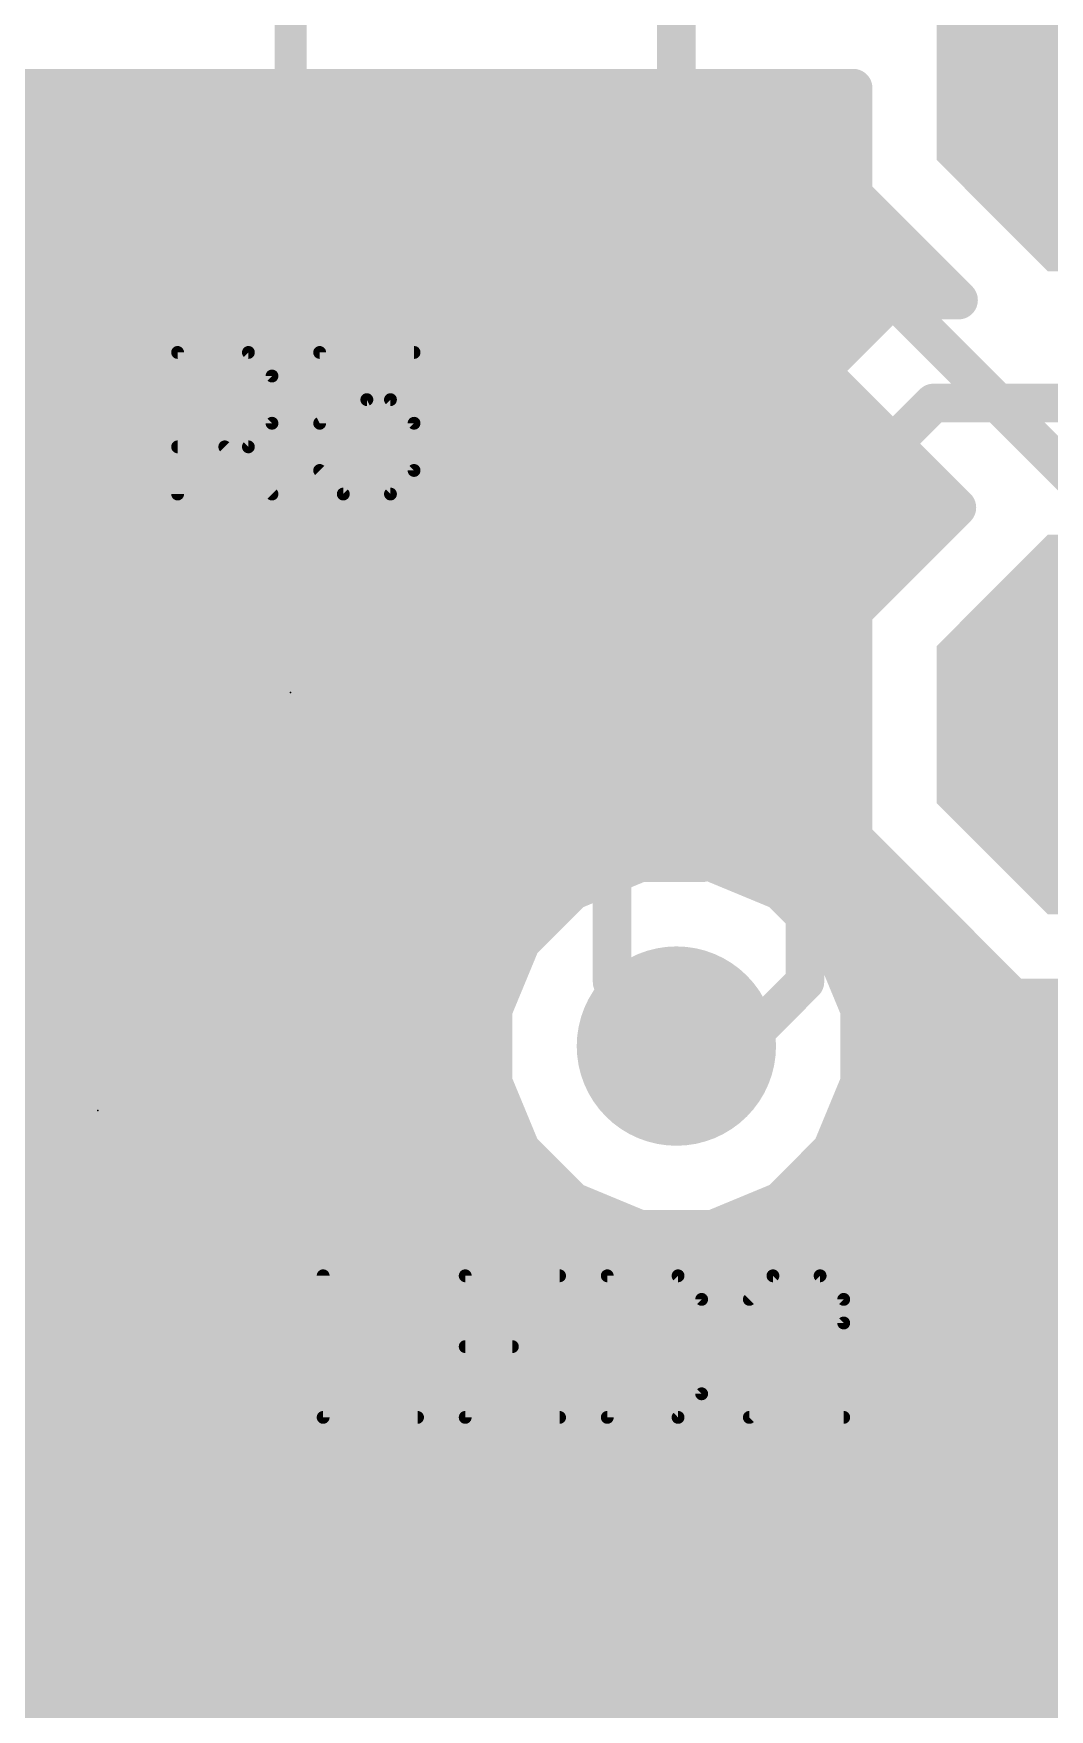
# Model space of a CAD drawing. Extents: x -0.2 to 60.5, y -0.2 to 25.7.
# Drawn here: x 6.1 to 10.11, y 8.81 to 15.43 of the extents above; entities that cross this region are included whole.
import ezdxf

# ---------------------------------------------------------------- set-up
doc = ezdxf.new("R2010")
doc.units = 0
for name, color, linetype in [('1', 22, 'CONTINUOUS'), ('16', 175, 'CONTINUOUS'), ('17', 82, 'CONTINUOUS'), ('18', 82, 'CONTINUOUS'), ('23', 7, 'CONTINUOUS'), ('25', 253, 'CONTINUOUS'), ('26', 253, 'CONTINUOUS')]:
    doc.layers.add(name, color=color, linetype=linetype)

# ---------------------------------------------------------------- blocks, each defined once
blk = doc.blocks.new('OCTAGONP')
at = {"const_width": 0.5}
blk.add_lwpolyline([(-0.25, -0.1036), (-0.25, 0.1036), (-0.1036, 0.25), (0.1036, 0.25), (0.25, 0.1036), (0.25, -0.1036), (0.1036, -0.25), (-0.1036, -0.25), (-0.25, -0.1036), (-0.25, 0.1036)], dxfattribs=at)
blk = doc.blocks.new('RECT')
blk.add_solid([(-0.5, -0.5), (0.5, -0.5), (-0.5, 0.5), (0.5, 0.5)])
blk = doc.blocks.new('ROUNDV')
at = {"const_width": 0.5}
blk.add_lwpolyline([(0, -0.25, 1), (0, 0.25, 1), (0, -0.25)], format="xyb", dxfattribs=at)

msp = doc.modelspace()

# ---------------------------------------------------------------- linework, layer by layer
at = {"layer": '1'}
for points, const_width in [([(8.636, 15.24), (8.636, 22.86)], 0.1524), ([(8.636, 15.24), (10.414, 13.462)], 0.1524), ([(1.0414, 15.2136), (8.2296, 15.2136)], 0.1524), ([(8.2296, 15.2136), (8.2296, 15.0717)], 0.1524), ([(1.0414, 15.0876), (8.2296, 15.0876)], 0.1524), ([(8.2296, 15.0717), (9.7443, 13.557)], 0.1524), ([(1.0414, 14.9352), (8.3661, 14.9352)], 0.1524), ([(1.0414, 14.7828), (8.5185, 14.7828)], 0.1524), ([(1.0414, 14.6304), (8.6709, 14.6304)], 0.1524), ([(1.0414, 14.478), (8.8233, 14.478)], 0.1524), ([(1.0414, 14.3256), (8.9757, 14.3256)], 0.1524), ([(1.0414, 14.1732), (9.1281, 14.1732)], 0.1524), ([(1.0414, 14.0208), (9.2805, 14.0208)], 0.1524), ([(1.0414, 13.8684), (9.4329, 13.8684)], 0.1524), ([(1.0414, 13.716), (9.5853, 13.716)], 0.1524), ([(6.9488, 13.6072), (5.9752, 13.6072)], 0.1524), ([(7.112, 13.444), (6.9488, 13.6072)], 0.1524), ([(6.9924, 13.5636), (7.2316, 13.5636)], 0.1524), ([(7.2752, 13.6072), (7.112, 13.444)], 0.1524), ([(8.2488, 13.6072), (7.2752, 13.6072)], 0.1524), ([(8.4422, 13.4138), (8.2488, 13.6072)], 0.1524), ([(8.2924, 13.5636), (9.7377, 13.5636)], 0.1524), ([(9.7443, 13.557), (9.3345, 13.1471)], 0.1524), ([(8.4422, 13.1064), (8.4422, 13.4138)], 0.1524), ([(8.4422, 13.4112), (9.5986, 13.4112)], 0.1524), ([(8.4422, 13.2588), (9.4462, 13.2588)], 0.1524), ([(8.5503, 13.1064), (8.4422, 13.1064)], 0.1524), ([(8.4422, 13.1064), (9.3345, 13.1064)], 0.1524), ([(8.7884, 12.8683), (8.5503, 13.1064)], 0.1524), ([(9.3345, 13.1471), (9.3345, 12.2529)], 0.1524), ([(8.7027, 12.954), (9.3345, 12.954)], 0.1524), ([(8.7884, 12.1504), (8.7884, 12.8683)], 0.1524), ([(6.462, 12.827), (4.803, 12.827)], 0.1524), ([(7.889, 12.7), (7.762, 12.827)], 0.1524), ([(8.7884, 12.8016), (9.3345, 12.8016)], 0.1524), ([(8.382, 12.7), (7.889, 12.7)], 0.1524), ([(8.382, 12.7), (8.382, 11.684)], 0.1524), ([(8.7884, 12.6492), (9.3345, 12.6492)], 0.1524), ([(8.7884, 12.4968), (9.3345, 12.4968)], 0.1524), ([(8.7884, 12.3444), (9.3345, 12.3444)], 0.1524), ([(9.3345, 12.2529), (9.9669, 11.6205)], 0.1524), ([(6.9488, 12.0468), (7.112, 12.21)], 0.1524), ([(7.094, 12.192), (7.13, 12.192)], 0.1524), ([(7.112, 12.21), (7.2752, 12.0468)], 0.1524), ([(8.7884, 12.192), (9.3954, 12.192)], 0.1524), ([(9.0461, 12.0437), (8.7884, 12.1504)], 0.1524), ([(5.3362, 12.0396), (7.9756, 12.0396)], 0.1524), ([(5.9752, 12.0468), (6.9488, 12.0468)], 0.1524), ([(7.2752, 12.0468), (7.9756, 12.0468)], 0.1524), ([(7.9756, 12.0468), (7.9756, 11.7273)], 0.1524), ([(9.2497, 11.8401), (9.0461, 12.0437)], 0.1524), ([(9.0501, 12.0396), (9.5478, 12.0396)], 0.1524), ([(6.1868, 11.9562), (5.3362, 11.9562)], 0.1524), ([(6.3596, 11.7834), (6.1868, 11.9562)], 0.1524), ([(6.5225, 11.9337), (6.4473, 11.8902)], 0.1524), ([(6.6065, 11.9562), (6.5225, 11.9337)], 0.1524), ([(6.9238, 11.9562), (6.6065, 11.9562)], 0.1524), ([(6.9238, 11.2522), (6.9238, 11.9562)], 0.1524), ([(7.3935, 11.9562), (7.0762, 11.9562)], 0.1524), ([(7.0762, 11.9562), (7.0762, 11.2522)], 0.1524), ([(7.4775, 11.9337), (7.3935, 11.9562)], 0.1524), ([(7.5527, 11.8902), (7.4775, 11.9337)], 0.1524), ([(6.2558, 11.8872), (6.4442, 11.8872)], 0.1524), ([(6.4473, 11.8902), (6.3858, 11.8287)], 0.1524), ([(6.9238, 11.8872), (7.0762, 11.8872)], 0.1524), ([(7.6142, 11.8287), (7.5527, 11.8902)], 0.1524), ([(7.5558, 11.8872), (7.9756, 11.8872)], 0.1524), ([(9.2025, 11.8872), (9.7002, 11.8872)], 0.1524), ([(9.3599, 11.574), (9.2497, 11.8401)], 0.1524), ([(6.3858, 11.8287), (6.3596, 11.7834)], 0.1524), ([(7.6577, 11.7535), (7.6142, 11.8287)], 0.1524), ([(6.9238, 11.7348), (7.0762, 11.7348)], 0.1524), ([(7.6802, 11.6695), (7.6577, 11.7535)], 0.1524), ([(7.6627, 11.7348), (7.9756, 11.7348)], 0.1524), ([(7.9756, 11.7273), (7.9121, 11.574)], 0.1524), ([(9.2933, 11.7348), (9.8526, 11.7348)], 0.1524), ([(7.6802, 11.2522), (7.6802, 11.6695)], 0.1524), ([(8.382, 11.684), (8.636, 11.43)], 0.1524), ([(6.9238, 11.5824), (7.0762, 11.5824)], 0.1524), ([(7.6802, 11.5824), (7.9156, 11.5824)], 0.1524), ([(9.3564, 11.5824), (15.5929, 11.5824)], 0.1524), ([(9.9669, 11.6205), (10.8611, 11.6205)], 0.1524), ([(7.9121, 11.574), (7.9121, 11.286)], 0.1524), ([(9.3599, 11.286), (9.3599, 11.574)], 0.1524), ([(6.9238, 11.43), (7.0762, 11.43)], 0.1524), ([(7.6802, 11.43), (7.9121, 11.43)], 0.1524), ([(9.3599, 11.43), (15.5936, 11.43)], 0.1524), ([(6.9238, 11.2776), (7.0762, 11.2776)], 0.1524), ([(7.0762, 11.2522), (6.9238, 11.2522)], 0.1524), ([(7.0762, 11.0998), (7.0762, 11.2522)], 0.1524), ([(7.0762, 11.2522), (7.6802, 11.2522)], 0.1524), ([(7.6802, 11.2776), (7.9156, 11.2776)], 0.1524), ([(7.9121, 11.286), (8.0223, 11.0199)], 0.1524), ([(9.2497, 11.0199), (9.3599, 11.286)], 0.1524), ([(9.3564, 11.2776), (15.5936, 11.2776)], 0.1524), ([(9.9669, 11.2395), (9.3345, 10.6071)], 0.1524), ([(10.3378, 11.2395), (9.9669, 11.2395)], 0.1524), ([(7.0762, 11.1252), (7.9787, 11.1252)], 0.1524), ([(9.2933, 11.1252), (9.8526, 11.1252)], 0.1524), ([(7.6802, 11.0998), (7.0762, 11.0998)], 0.1524), ([(7.6802, 10.6825), (7.6802, 11.0998)], 0.1524), ([(8.0223, 11.0199), (8.2259, 10.8163)], 0.1524), ([(9.0461, 10.8163), (9.2497, 11.0199)], 0.1524), ([(7.6802, 10.9728), (8.0694, 10.9728)], 0.1524), ([(9.2025, 10.9728), (9.7002, 10.9728)], 0.1524), ([(7.6802, 10.8204), (8.2218, 10.8204)], 0.1524), ([(8.2259, 10.8163), (8.492, 10.7061)], 0.1524), ([(8.78, 10.7061), (9.0461, 10.8163)], 0.1524), ([(9.0501, 10.8204), (9.5478, 10.8204)], 0.1524), ([(7.6577, 10.5985), (7.6802, 10.6825)], 0.1524), ([(7.6763, 10.668), (9.3954, 10.668)], 0.1524), ([(8.492, 10.7061), (8.78, 10.7061)], 0.1524), ([(7.6142, 10.5233), (7.6577, 10.5985)], 0.1524), ([(9.3345, 10.6071), (9.3345, 10.2362)], 0.1524), ([(7.5527, 10.4618), (7.6142, 10.5233)], 0.1524), ([(7.6066, 10.5156), (9.3345, 10.5156)], 0.1524), ([(7.514, 10.4394), (7.5527, 10.4618)], 0.1524), ([(8.3489, 10.4394), (7.514, 10.4394)], 0.1524), ([(8.8569, 9.9314), (8.3489, 10.4394)], 0.1524), ([(8.4251, 10.3632), (9.3345, 10.3632)], 0.1524), ([(8.5775, 10.2108), (10.3378, 10.2108)], 0.1524), ([(9.3345, 10.2362), (10.3378, 10.2362)], 0.1524), ([(8.7299, 10.0584), (9.3345, 10.0584)], 0.1524), ([(10.3378, 10.0838), (9.3345, 10.0838)], 0.1524), ([(9.3345, 10.0838), (9.3345, 9.7129)], 0.1524), ([(6.492, 9.906), (8.128, 9.906)], 0.4064), ([(8.128, 9.906), (8.636, 9.398)], 0.4064), ([(9.1694, 9.6189), (8.8569, 9.9314)], 0.1524), ([(8.8823, 9.906), (9.3345, 9.906)], 0.1524), ([(9.0347, 9.7536), (9.3345, 9.7536)], 0.1524), ([(9.3345, 9.7129), (9.9669, 9.0805)], 0.1524), ([(9.1694, 6.0629), (9.1694, 9.6189)], 0.1524), ([(9.1694, 9.6012), (9.4462, 9.6012)], 0.1524), ([(8.636, 9.398), (8.636, 5.842)], 0.4064), ([(9.1694, 9.4488), (9.5986, 9.4488)], 0.1524), ([(7.1722, 9.3192), (7.1722, 9.3726)], 0.1524), ([(7.1722, 9.3726), (7.9071, 9.3726)], 0.1524), ([(7.9071, 9.3726), (8.1026, 9.1771)], 0.1524), ([(6.9788, 9.1258), (7.1722, 9.3192)], 0.1524), ([(7.1494, 9.2964), (7.9833, 9.2964)], 0.1524), ([(9.1694, 9.2964), (9.751, 9.2964)], 0.1524), ([(6.0052, 9.1258), (6.9788, 9.1258)], 0.1524), ([(6.997, 9.144), (8.1026, 9.144)], 0.1524), ([(8.1026, 9.1771), (8.1026, 5.6211)], 0.1524), ([(9.1694, 9.144), (9.9034, 9.144)], 0.1524), ([(9.9669, 9.0805), (10.3378, 9.0805)], 0.1524), ([(1.0414, 8.9916), (8.1026, 8.9916)], 0.1524), ([(9.1694, 8.9916), (15.6837, 8.9916)], 0.1524), ([(1.0414, 8.8392), (8.1026, 8.8392)], 0.1524), ([(9.1694, 8.8392), (15.6892, 8.8392)], 0.1524)]:
    msp.add_lwpolyline(points, dxfattribs=dict(at, const_width=const_width))
for points, const_width in [([(8.6629, 15.2669, 1), (8.6091, 15.2131)], 0.0762), ([(8.2677, 15.2136, 1), (8.1915, 15.2136)], 0.0762), ([(8.2296, 15.1755, 1), (8.2296, 15.2517)], 0.0762), ([(8.5979, 15.24, 1), (8.6741, 15.24)], 0.0762), ([(8.2296, 15.0495, 1), (8.2296, 15.1257)], 0.0762), ([(8.2565, 15.0986, 1), (8.2027, 15.0447)], 0.0762), ([(8.1915, 15.0717, 1), (8.2677, 15.0717)], 0.0762), ([(8.3661, 14.8971, 1), (8.3661, 14.9733)], 0.0762), ([(8.5185, 14.7447, 1), (8.5185, 14.8209)], 0.0762), ([(8.6709, 14.5923, 1), (8.6709, 14.6685)], 0.0762), ([(8.8233, 14.4399, 1), (8.8233, 14.5161)], 0.0762), ([(8.9757, 14.2875, 1), (8.9757, 14.3637)], 0.0762), ([(9.1281, 14.1351, 1), (9.1281, 14.2113)], 0.0762), ([(9.2805, 13.9827, 1), (9.2805, 14.0589)], 0.0762), ([(9.4329, 13.8303, 1), (9.4329, 13.9065)], 0.0762), ([(9.5853, 13.6779, 1), (9.5853, 13.7541)], 0.0762), ([(6.9757, 13.6341, 1), (6.9218, 13.5803)], 0.0762), ([(6.9488, 13.5691, 1), (6.9488, 13.6453)], 0.0762), ([(6.9924, 13.6017, 1), (6.9924, 13.5255)], 0.0762), ([(7.2316, 13.5255, 1), (7.2316, 13.6017)], 0.0762), ([(7.2752, 13.6453, 1), (7.2752, 13.5691)], 0.0762), ([(7.3022, 13.5803, 1), (7.2483, 13.6341)], 0.0762), ([(8.2757, 13.6341, 1), (8.2218, 13.5803)], 0.0762), ([(8.2488, 13.5691, 1), (8.2488, 13.6453)], 0.0762), ([(8.2924, 13.6017, 1), (8.2924, 13.5255)], 0.0762), ([(9.7377, 13.5255, 1), (9.7377, 13.6017)], 0.0762), ([(9.7713, 13.53, 1), (9.7174, 13.5839)], 0.0762), ([(9.7174, 13.53, 1), (9.7713, 13.5839)], 0.0762), ([(7.0851, 13.4709, 1), (7.1389, 13.417)], 0.0762), ([(7.0851, 13.417, 1), (7.1389, 13.4709)], 0.0762), ([(8.4803, 13.4138, 1), (8.4041, 13.4138)], 0.0762), ([(8.4422, 13.4493, 1), (8.4422, 13.3731)], 0.0762), ([(8.4153, 13.3868, 1), (8.4691, 13.4407)], 0.0762), ([(9.5986, 13.3731, 1), (9.5986, 13.4493)], 0.0762), ([(8.4422, 13.2969, 1), (8.4422, 13.2207)], 0.0762), ([(9.4462, 13.2207, 1), (9.4462, 13.2969)], 0.0762), ([(8.4422, 13.1445, 1), (8.4422, 13.0683)], 0.0762), ([(8.4422, 13.1445, 1), (8.4422, 13.0683)], 0.0762), ([(8.5773, 13.1333, 1), (8.5234, 13.0795)], 0.0762), ([(8.5503, 13.0683, 1), (8.5503, 13.1445)], 0.0762), ([(9.3726, 13.1471, 1), (9.2964, 13.1471)], 0.0762), ([(9.3076, 13.1741, 1), (9.3614, 13.1202)], 0.0762), ([(9.3345, 13.0683, 1), (9.3345, 13.1445)], 0.0762), ([(8.4041, 13.1064, 1), (8.4803, 13.1064)], 0.0762), ([(8.7027, 12.9921, 1), (8.7027, 12.9159)], 0.0762), ([(9.3345, 12.9159, 1), (9.3345, 12.9921)], 0.0762), ([(8.8265, 12.8683, 1), (8.7503, 12.8683)], 0.0762), ([(8.7615, 12.8414, 1), (8.8153, 12.8953)], 0.0762), ([(6.462, 12.7889, 1), (6.462, 12.8651)], 0.0762), ([(7.7889, 12.8539, 1), (7.7351, 12.8001)], 0.0762), ([(8.7884, 12.8397, 1), (8.7884, 12.7635)], 0.0762), ([(9.3345, 12.7635, 1), (9.3345, 12.8397)], 0.0762), ([(7.889, 12.7381, 1), (7.889, 12.6619)], 0.0762), ([(8.4201, 12.7, 1), (8.3439, 12.7)], 0.0762), ([(8.382, 12.6619, 1), (8.382, 12.7381)], 0.0762), ([(7.8621, 12.6731, 1), (7.9159, 12.7269)], 0.0762), ([(8.7884, 12.6873, 1), (8.7884, 12.6111)], 0.0762), ([(9.3345, 12.6111, 1), (9.3345, 12.6873)], 0.0762), ([(8.7884, 12.5349, 1), (8.7884, 12.4587)], 0.0762), ([(9.3345, 12.4587, 1), (9.3345, 12.5349)], 0.0762), ([(8.7884, 12.3825, 1), (8.7884, 12.3063)], 0.0762), ([(9.3345, 12.3063, 1), (9.3345, 12.3825)], 0.0762), ([(9.3614, 12.2798, 1), (9.3076, 12.2259)], 0.0762), ([(7.094, 12.2301, 1), (7.094, 12.1539)], 0.0762), ([(7.1389, 12.237, 1), (7.0851, 12.1831)], 0.0762), ([(7.1389, 12.1831, 1), (7.0851, 12.237)], 0.0762), ([(7.13, 12.1539, 1), (7.13, 12.2301)], 0.0762), ([(8.7884, 12.2301, 1), (8.7884, 12.1539)], 0.0762), ([(9.2964, 12.2529, 1), (9.3726, 12.2529)], 0.0762), ([(9.3954, 12.1539, 1), (9.3954, 12.2301)], 0.0762), ([(8.803, 12.1856, 1), (8.7738, 12.1152)], 0.0762), ([(8.7503, 12.1504, 1), (8.8265, 12.1504)], 0.0762), ([(6.9488, 12.0087, 1), (6.9488, 12.0849)], 0.0762), ([(7.2752, 12.0849, 1), (7.2752, 12.0087)], 0.0762), ([(8.0137, 12.0468, 1), (7.9375, 12.0468)], 0.0762), ([(7.9756, 12.0087, 1), (7.9756, 12.0849)], 0.0762), ([(7.9756, 12.0015, 1), (7.9756, 12.0777)], 0.0762), ([(9.073, 12.0706, 1), (9.0191, 12.0167)], 0.0762), ([(9.0501, 12.0777, 1), (9.0501, 12.0015)], 0.0762), ([(9.0315, 12.0085, 1), (9.0606, 12.0789)], 0.0762), ([(9.5478, 12.0015, 1), (9.5478, 12.0777)], 0.0762), ([(6.9218, 12.0737, 1), (6.9757, 12.0199)], 0.0762), ([(7.2483, 12.0199, 1), (7.3022, 12.0737)], 0.0762), ([(6.2137, 11.9831, 1), (6.1598, 11.9293)], 0.0762), ([(6.1868, 11.9181, 1), (6.1868, 11.9943)], 0.0762), ([(6.5127, 11.9705, 1), (6.5324, 11.8969)], 0.0762), ([(6.5416, 11.9007, 1), (6.5035, 11.9667)], 0.0762), ([(6.6065, 11.9943, 1), (6.6065, 11.9181)], 0.0762), ([(6.6164, 11.9194, 1), (6.5967, 11.993)], 0.0762), ([(6.9619, 11.9562, 1), (6.8857, 11.9562)], 0.0762), ([(6.9238, 11.9181, 1), (6.9238, 11.9943)], 0.0762), ([(7.0762, 11.9943, 1), (7.0762, 11.9181)], 0.0762), ([(7.1143, 11.9562, 1), (7.0381, 11.9562)], 0.0762), ([(7.4033, 11.993, 1), (7.3836, 11.9194)], 0.0762), ([(7.3935, 11.9181, 1), (7.3935, 11.9943)], 0.0762), ([(7.4965, 11.9667, 1), (7.4584, 11.9007)], 0.0762), ([(7.4676, 11.8969, 1), (7.4873, 11.9705)], 0.0762), ([(6.2558, 11.9253, 1), (6.2558, 11.8491)], 0.0762), ([(6.4282, 11.9232, 1), (6.4663, 11.8572)], 0.0762), ([(6.4742, 11.8633, 1), (6.4203, 11.9172)], 0.0762), ([(6.4442, 11.8491, 1), (6.4442, 11.9253)], 0.0762), ([(6.9238, 11.9253, 1), (6.9238, 11.8491)], 0.0762), ([(7.0762, 11.8491, 1), (7.0762, 11.9253)], 0.0762), ([(7.5797, 11.9172, 1), (7.5258, 11.8633)], 0.0762), ([(7.5558, 11.9253, 1), (7.5558, 11.8491)], 0.0762), ([(7.5337, 11.8572, 1), (7.5718, 11.9232)], 0.0762), ([(7.9756, 11.8491, 1), (7.9756, 11.9253)], 0.0762), ([(9.2025, 11.9253, 1), (9.2025, 11.8491)], 0.0762), ([(9.2849, 11.8546, 1), (9.2145, 11.8255)], 0.0762), ([(9.7002, 11.8491, 1), (9.7002, 11.9253)], 0.0762), ([(6.3588, 11.8557, 1), (6.4127, 11.8018)], 0.0762), ([(6.4188, 11.8097, 1), (6.3528, 11.8478)], 0.0762), ([(7.6472, 11.8478, 1), (7.5812, 11.8097)], 0.0762), ([(7.5873, 11.8018, 1), (7.6412, 11.8557)], 0.0762), ([(9.2227, 11.8131, 1), (9.2766, 11.867)], 0.0762), ([(6.3266, 11.8024, 1), (6.3926, 11.7643)], 0.0762), ([(6.3326, 11.7564, 1), (6.3865, 11.8103)], 0.0762), ([(6.9238, 11.7729, 1), (6.9238, 11.6967)], 0.0762), ([(7.0762, 11.6967, 1), (7.0762, 11.7729)], 0.0762), ([(7.6945, 11.7633, 1), (7.6209, 11.7436)], 0.0762), ([(7.6627, 11.7729, 1), (7.6627, 11.6967)], 0.0762), ([(7.6247, 11.7344, 1), (7.6907, 11.7725)], 0.0762), ([(8.0108, 11.7127, 1), (7.9404, 11.7419)], 0.0762), ([(7.9756, 11.6967, 1), (7.9756, 11.7729)], 0.0762), ([(9.2933, 11.7729, 1), (9.2933, 11.6967)], 0.0762), ([(9.8526, 11.6967, 1), (9.8526, 11.7729)], 0.0762), ([(7.7183, 11.6695, 1), (7.6421, 11.6695)], 0.0762), ([(7.6434, 11.6596, 1), (7.717, 11.6793)], 0.0762), ([(7.9375, 11.7273, 1), (8.0137, 11.7273)], 0.0762), ([(8.3439, 11.684, 1), (8.4201, 11.684)], 0.0762), ([(8.4089, 11.7109, 1), (8.3551, 11.6571)], 0.0762), ([(6.9238, 11.6205, 1), (6.9238, 11.5443)], 0.0762), ([(7.0762, 11.5443, 1), (7.0762, 11.6205)], 0.0762), ([(7.6802, 11.6205, 1), (7.6802, 11.5443)], 0.0762), ([(7.9156, 11.5443, 1), (7.9156, 11.6205)], 0.0762), ([(9.3564, 11.6205, 1), (9.3564, 11.5443)], 0.0762), ([(9.9669, 11.6586, 1), (9.9669, 11.5824)], 0.0762), ([(9.9399, 11.5936, 1), (9.9938, 11.6474)], 0.0762), ([(7.9502, 11.574, 1), (7.874, 11.574)], 0.0762), ([(7.8769, 11.5886, 1), (7.9473, 11.5594)], 0.0762), ([(9.398, 11.574, 1), (9.3218, 11.574)], 0.0762), ([(9.3247, 11.5594, 1), (9.3951, 11.5886)], 0.0762), ([(6.9238, 11.4681, 1), (6.9238, 11.3919)], 0.0762), ([(7.0762, 11.3919, 1), (7.0762, 11.4681)], 0.0762), ([(7.6802, 11.4681, 1), (7.6802, 11.3919)], 0.0762), ([(7.9121, 11.3919, 1), (7.9121, 11.4681)], 0.0762), ([(8.6091, 11.4031, 1), (8.6629, 11.4569)], 0.0762), ([(9.3599, 11.4681, 1), (9.3599, 11.3919)], 0.0762), ([(6.9238, 11.3157, 1), (6.9238, 11.2395)], 0.0762), ([(6.9238, 11.2903, 1), (6.9238, 11.2141)], 0.0762), ([(7.1143, 11.2522, 1), (7.0381, 11.2522)], 0.0762), ([(7.0762, 11.2903, 1), (7.0762, 11.2141)], 0.0762), ([(7.0762, 11.2395, 1), (7.0762, 11.3157)], 0.0762), ([(7.0762, 11.2141, 1), (7.0762, 11.2903)], 0.0762), ([(7.6802, 11.3157, 1), (7.6802, 11.2395)], 0.0762), ([(7.6802, 11.2141, 1), (7.6802, 11.2903)], 0.0762), ([(7.9473, 11.3006, 1), (7.8769, 11.2714)], 0.0762), ([(7.874, 11.286, 1), (7.9502, 11.286)], 0.0762), ([(7.9156, 11.2395, 1), (7.9156, 11.3157)], 0.0762), ([(9.3564, 11.3157, 1), (9.3564, 11.2395)], 0.0762), ([(9.3218, 11.286, 1), (9.398, 11.286)], 0.0762), ([(9.3951, 11.2714, 1), (9.3247, 11.3006)], 0.0762), ([(6.8857, 11.2522, 1), (6.9619, 11.2522)], 0.0762), ([(7.0381, 11.2522, 1), (7.1143, 11.2522)], 0.0762), ([(7.6421, 11.2522, 1), (7.7183, 11.2522)], 0.0762), ([(9.9669, 11.2776, 1), (9.9669, 11.2014)], 0.0762), ([(9.9938, 11.2126, 1), (9.9399, 11.2664)], 0.0762), ([(7.0762, 11.1633, 1), (7.0762, 11.0871)], 0.0762), ([(7.9787, 11.0871, 1), (7.9787, 11.1633)], 0.0762), ([(9.2933, 11.1633, 1), (9.2933, 11.0871)], 0.0762), ([(9.8526, 11.0871, 1), (9.8526, 11.1633)], 0.0762), ([(7.0762, 11.1379, 1), (7.0762, 11.0617)], 0.0762), ([(7.0381, 11.0998, 1), (7.1143, 11.0998)], 0.0762), ([(7.7183, 11.0998, 1), (7.6421, 11.0998)], 0.0762), ([(7.6802, 11.0617, 1), (7.6802, 11.1379)], 0.0762), ([(8.0492, 11.0469, 1), (7.9954, 10.993)], 0.0762), ([(7.9871, 11.0054, 1), (8.0575, 11.0345)], 0.0762), ([(9.2145, 11.0345, 1), (9.2849, 11.0054)], 0.0762), ([(9.2766, 10.993, 1), (9.2227, 11.0469)], 0.0762), ([(7.6802, 11.0109, 1), (7.6802, 10.9347)], 0.0762), ([(8.0694, 10.9347, 1), (8.0694, 11.0109)], 0.0762), ([(9.2025, 11.0109, 1), (9.2025, 10.9347)], 0.0762), ([(9.7002, 10.9347, 1), (9.7002, 11.0109)], 0.0762), ([(7.6802, 10.8585, 1), (7.6802, 10.7823)], 0.0762), ([(8.2405, 10.8515, 1), (8.2114, 10.7811)], 0.0762), ([(8.199, 10.7894, 1), (8.2529, 10.8432)], 0.0762), ([(8.2218, 10.7823, 1), (8.2218, 10.8585)], 0.0762), ([(9.0191, 10.8432, 1), (9.073, 10.7894)], 0.0762), ([(9.0501, 10.8585, 1), (9.0501, 10.7823)], 0.0762), ([(9.0606, 10.7811, 1), (9.0315, 10.8515)], 0.0762), ([(9.5478, 10.7823, 1), (9.5478, 10.8585)], 0.0762), ([(7.6763, 10.7061, 1), (7.6763, 10.6299)], 0.0762), ([(7.717, 10.6727, 1), (7.6434, 10.6924)], 0.0762), ([(8.492, 10.7442, 1), (8.492, 10.668)], 0.0762), ([(8.4774, 10.6709, 1), (8.5066, 10.7413)], 0.0762), ([(8.7654, 10.7413, 1), (8.7946, 10.6709)], 0.0762), ([(8.78, 10.668, 1), (8.78, 10.7442)], 0.0762), ([(9.3954, 10.6299, 1), (9.3954, 10.7061)], 0.0762), ([(7.6907, 10.5795, 1), (7.6247, 10.6176)], 0.0762), ([(7.6421, 10.6825, 1), (7.7183, 10.6825)], 0.0762), ([(9.3726, 10.6071, 1), (9.2964, 10.6071)], 0.0762), ([(9.3076, 10.6341, 1), (9.3614, 10.5802)], 0.0762), ([(7.6066, 10.5537, 1), (7.6066, 10.4775)], 0.0762), ([(7.6412, 10.4963, 1), (7.5873, 10.5502)], 0.0762), ([(7.6209, 10.6084, 1), (7.6945, 10.5887)], 0.0762), ([(9.3345, 10.4775, 1), (9.3345, 10.5537)], 0.0762), ([(7.5258, 10.4887, 1), (7.5797, 10.4348)], 0.0762), ([(7.5718, 10.4288, 1), (7.5337, 10.4948)], 0.0762), ([(7.5812, 10.5423, 1), (7.6472, 10.5042)], 0.0762), ([(7.4949, 10.4724, 1), (7.533, 10.4064)], 0.0762), ([(7.514, 10.4775, 1), (7.514, 10.4013)], 0.0762), ([(8.3759, 10.4663, 1), (8.322, 10.4125)], 0.0762), ([(8.3489, 10.4013, 1), (8.3489, 10.4775)], 0.0762), ([(8.4251, 10.4013, 1), (8.4251, 10.3251)], 0.0762), ([(9.3345, 10.3251, 1), (9.3345, 10.4013)], 0.0762), ([(8.5775, 10.2489, 1), (8.5775, 10.1727)], 0.0762), ([(9.3345, 10.2743, 1), (9.3345, 10.1981)], 0.0762), ([(9.2964, 10.2362, 1), (9.3726, 10.2362)], 0.0762), ([(8.7299, 10.0965, 1), (8.7299, 10.0203)], 0.0762), ([(9.3345, 10.1219, 1), (9.3345, 10.0457)], 0.0762), ([(9.3726, 10.0838, 1), (9.2964, 10.0838)], 0.0762), ([(9.3345, 10.0203, 1), (9.3345, 10.0965)], 0.0762), ([(6.492, 10.0076, 1), (6.492, 9.8044)], 0.2032), ([(8.1998, 9.9778, 1), (8.0562, 9.8342)], 0.2032), ([(8.128, 9.8044, 1), (8.128, 10.0076)], 0.2032), ([(8.8839, 9.9583, 1), (8.83, 9.9045)], 0.0762), ([(8.83, 9.9045, 1), (8.8839, 9.9583)], 0.0762), ([(8.8823, 9.9441, 1), (8.8823, 9.8679)], 0.0762), ([(9.3345, 9.8679, 1), (9.3345, 9.9441)], 0.0762), ([(9.0347, 9.7917, 1), (9.0347, 9.7155)], 0.0762), ([(9.3345, 9.7155, 1), (9.3345, 9.7917)], 0.0762), ([(9.3614, 9.7398, 1), (9.3076, 9.6859)], 0.0762), ([(9.2964, 9.7129, 1), (9.3726, 9.7129)], 0.0762), ([(9.2075, 9.6189, 1), (9.1313, 9.6189)], 0.0762), ([(9.1694, 9.6393, 1), (9.1694, 9.5631)], 0.0762), ([(9.1425, 9.592, 1), (9.1963, 9.6459)], 0.0762), ([(9.4462, 9.5631, 1), (9.4462, 9.6393)], 0.0762), ([(8.7376, 9.398, 1), (8.5344, 9.398)], 0.2032), ([(8.5642, 9.3262, 1), (8.7078, 9.4698)], 0.2032), ([(9.1694, 9.4869, 1), (9.1694, 9.4107)], 0.0762), ([(9.5986, 9.4107, 1), (9.5986, 9.4869)], 0.0762), ([(7.2103, 9.3726, 1), (7.1341, 9.3726)], 0.0762), ([(7.1722, 9.4107, 1), (7.1722, 9.3345)], 0.0762), ([(7.934, 9.3995, 1), (7.8801, 9.3457)], 0.0762), ([(7.9071, 9.3345, 1), (7.9071, 9.4107)], 0.0762), ([(7.1494, 9.3345, 1), (7.1494, 9.2583)], 0.0762), ([(7.1341, 9.3192, 1), (7.2103, 9.3192)], 0.0762), ([(7.1991, 9.2923, 1), (7.1453, 9.3462)], 0.0762), ([(7.9833, 9.2583, 1), (7.9833, 9.3345)], 0.0762), ([(9.1694, 9.3345, 1), (9.1694, 9.2583)], 0.0762), ([(9.751, 9.2583, 1), (9.751, 9.3345)], 0.0762), ([(6.997, 9.1821, 1), (6.997, 9.1059)], 0.0762), ([(6.9788, 9.0877, 1), (6.9788, 9.1639)], 0.0762), ([(8.1407, 9.1771, 1), (8.0645, 9.1771)], 0.0762), ([(8.0757, 9.1501, 1), (8.1295, 9.204)], 0.0762), ([(8.1026, 9.1059, 1), (8.1026, 9.1821)], 0.0762), ([(9.1694, 9.1821, 1), (9.1694, 9.1059)], 0.0762), ([(9.9034, 9.1059, 1), (9.9034, 9.1821)], 0.0762), ([(6.9518, 9.1527, 1), (7.0057, 9.0989)], 0.0762), ([(9.9669, 9.1186, 1), (9.9669, 9.0424)], 0.0762), ([(9.9399, 9.0536, 1), (9.9938, 9.1074)], 0.0762), ([(8.1026, 8.9535, 1), (8.1026, 9.0297)], 0.0762), ([(9.1694, 9.0297, 1), (9.1694, 8.9535)], 0.0762), ([(8.1026, 8.8011, 1), (8.1026, 8.8773)], 0.0762), ([(9.1694, 8.8773, 1), (9.1694, 8.8011)], 0.0762)]:
    msp.add_lwpolyline(points, format="xyb", dxfattribs=dict(at, const_width=const_width))
at = {"layer": '16', "const_width": 0.1524}
for points in [[(1.0414, 15.2136), (9.3345, 15.2136)], [(9.3345, 15.2136), (9.3345, 14.7929)], [(1.0414, 15.0876), (9.3345, 15.0876)], [(1.0414, 14.9352), (9.3345, 14.9352)], [(1.0414, 14.7828), (9.3446, 14.7828)], [(9.3345, 14.7929), (9.751, 14.3764)], [(1.0414, 14.6304), (9.497, 14.6304)], [(1.0414, 14.478), (9.6494, 14.478)], [(9.4837, 14.3764), (8.7376, 13.6303)], [(9.751, 14.3764), (9.4837, 14.3764)], [(1.0414, 14.3256), (9.4329, 14.3256)], [(1.0414, 14.1732), (9.2805, 14.1732)], [(1.0414, 14.0208), (9.1281, 14.0208)], [(9.144, 13.462), (9.652, 13.97)], [(11.684, 13.97), (9.652, 13.97)], [(1.0414, 13.8684), (8.9757, 13.8684)], [(1.0414, 13.716), (8.8233, 13.716)], [(8.7376, 13.6303), (8.7376, 12.1539)], [(1.0414, 13.5636), (8.7376, 13.5636)], [(9.144, 11.684), (9.144, 13.462)], [(1.0414, 13.4112), (8.7376, 13.4112)], [(1.0414, 13.2588), (8.7376, 13.2588)], [(1.0414, 13.1064), (8.7376, 13.1064)], [(1.0414, 12.954), (8.7376, 12.954)], [(1.0414, 12.8016), (8.7376, 12.8016)], [(1.0414, 12.6492), (8.7376, 12.6492)], [(1.0414, 12.4968), (8.7376, 12.4968)], [(1.0414, 12.3444), (8.7376, 12.3444)], [(1.0414, 12.192), (8.7376, 12.192)], [(8.492, 12.1539), (8.2259, 12.0437)], [(8.7376, 12.1539), (8.492, 12.1539)], [(1.0414, 12.0396), (8.2219, 12.0396)], [(8.2259, 12.0437), (8.0223, 11.8401)], [(9.5504, 11.5157), (9.5504, 12.037)], [(9.5504, 12.037), (9.9669, 11.6205)], [(1.0414, 11.8872), (8.0695, 11.8872)], [(8.0223, 11.8401), (7.9121, 11.574)], [(9.5504, 11.8872), (9.7002, 11.8872)], [(1.0414, 11.7348), (7.9787, 11.7348)], [(9.5504, 11.7348), (9.8526, 11.7348)], [(8.89, 11.43), (9.144, 11.684)], [(1.0414, 11.5824), (7.9156, 11.5824)], [(9.5504, 11.5824), (16.2691, 11.5824)], [(9.9669, 11.6205), (10.8611, 11.6205)], [(7.9121, 11.574), (7.9121, 11.286)], [(9.3599, 11.3252), (9.5504, 11.5157)], [(1.0414, 11.43), (7.9121, 11.43)], [(8.636, 11.43), (8.89, 11.43)], [(9.4647, 11.43), (16.2679, 11.43)], [(9.3599, 11.286), (9.3599, 11.3252)], [(1.0414, 11.2776), (7.9156, 11.2776)], [(7.9121, 11.286), (8.0223, 11.0199)], [(9.2497, 11.0199), (9.3599, 11.286)], [(9.3564, 11.2776), (16.2667, 11.2776)], [(1.0414, 11.1252), (7.9787, 11.1252)], [(9.2933, 11.1252), (12.3926, 11.1252)], [(8.0223, 11.0199), (8.2259, 10.8163)], [(9.0461, 10.8163), (9.2497, 11.0199)], [(1.0414, 10.9728), (8.0694, 10.9728)], [(9.2025, 10.9728), (12.2402, 10.9728)], [(1.0414, 10.8204), (8.2218, 10.8204)], [(8.2259, 10.8163), (8.492, 10.7061)], [(8.78, 10.7061), (9.0461, 10.8163)], [(9.0501, 10.8204), (12.0878, 10.8204)], [(1.0414, 10.668), (11.9354, 10.668)], [(8.492, 10.7061), (8.78, 10.7061)], [(1.0414, 10.5156), (11.8745, 10.5156)], [(1.0414, 10.3632), (11.8745, 10.3632)], [(1.0414, 10.2108), (11.8745, 10.2108)], [(1.0414, 10.0584), (11.8745, 10.0584)], [(1.0414, 9.906), (11.8745, 9.906)], [(1.0414, 9.7536), (11.8745, 9.7536)], [(1.0414, 9.6012), (11.9862, 9.6012)], [(1.0414, 9.4488), (12.1386, 9.4488)], [(1.0414, 9.2964), (12.291, 9.2964)], [(1.0414, 9.144), (12.4434, 9.144)], [(1.0414, 8.9916), (16.4627, 8.9916)], [(1.0414, 8.8392), (21.1614, 8.8392)]]:
    msp.add_lwpolyline(points, dxfattribs=at)
at = {"layer": '16', "const_width": 0.0762}
for points in [[(9.3726, 15.2136, 1), (9.2964, 15.2136)], [(9.3345, 15.1755, 1), (9.3345, 15.2517)], [(9.3345, 15.0495, 1), (9.3345, 15.1257)], [(9.3345, 14.8971, 1), (9.3345, 14.9733)], [(9.3614, 14.8198, 1), (9.3076, 14.7659)], [(9.2964, 14.7929, 1), (9.3726, 14.7929)], [(9.3446, 14.7447, 1), (9.3446, 14.8209)], [(9.497, 14.5923, 1), (9.497, 14.6685)], [(9.6494, 14.4399, 1), (9.6494, 14.5161)], [(9.4837, 14.4145, 1), (9.4837, 14.3383)], [(9.5106, 14.3495, 1), (9.4567, 14.4033)], [(9.724, 14.3495, 1), (9.7779, 14.4033)], [(9.751, 14.3383, 1), (9.751, 14.4145)], [(9.4329, 14.2875, 1), (9.4329, 14.3637)], [(9.2805, 14.1351, 1), (9.2805, 14.2113)], [(9.1281, 13.9827, 1), (9.1281, 14.0589)], [(9.652, 14.0081, 1), (9.652, 13.9319)], [(9.6789, 13.9431, 1), (9.6251, 13.9969)], [(8.9757, 13.8303, 1), (8.9757, 13.9065)], [(8.8233, 13.6779, 1), (8.8233, 13.7541)], [(8.7757, 13.6303, 1), (8.6995, 13.6303)], [(8.7107, 13.6573, 1), (8.7645, 13.6034)], [(8.7376, 13.5255, 1), (8.7376, 13.6017)], [(9.1821, 13.462, 1), (9.1059, 13.462)], [(9.1171, 13.4889, 1), (9.1709, 13.4351)], [(8.7376, 13.3731, 1), (8.7376, 13.4493)], [(8.7376, 13.2207, 1), (8.7376, 13.2969)], [(8.7376, 13.0683, 1), (8.7376, 13.1445)], [(8.7376, 12.9159, 1), (8.7376, 12.9921)], [(8.7376, 12.7635, 1), (8.7376, 12.8397)], [(8.7376, 12.6111, 1), (8.7376, 12.6873)], [(8.7376, 12.4587, 1), (8.7376, 12.5349)], [(8.7376, 12.3063, 1), (8.7376, 12.3825)], [(8.7376, 12.1539, 1), (8.7376, 12.2301)], [(8.492, 12.192, 1), (8.492, 12.1158)], [(8.5066, 12.1187, 1), (8.4774, 12.1891)], [(8.6995, 12.1539, 1), (8.7757, 12.1539)], [(8.7376, 12.1158, 1), (8.7376, 12.192)], [(8.2114, 12.0789, 1), (8.2405, 12.0085)], [(8.2529, 12.0167, 1), (8.199, 12.0706)], [(8.2219, 12.0015, 1), (8.2219, 12.0777)], [(9.5885, 12.037, 1), (9.5123, 12.037)], [(9.5773, 12.0639, 1), (9.5235, 12.01)], [(8.0575, 11.8255, 1), (7.9871, 11.8546)], [(8.0695, 11.8491, 1), (8.0695, 11.9253)], [(9.5504, 11.9253, 1), (9.5504, 11.8491)], [(9.7002, 11.8491, 1), (9.7002, 11.9253)], [(7.9954, 11.867, 1), (8.0492, 11.8131)], [(7.9787, 11.6967, 1), (7.9787, 11.7729)], [(9.5504, 11.7729, 1), (9.5504, 11.6967)], [(9.8526, 11.6967, 1), (9.8526, 11.7729)], [(9.1059, 11.684, 1), (9.1821, 11.684)], [(9.1709, 11.6571, 1), (9.1171, 11.7109)], [(7.9156, 11.5443, 1), (7.9156, 11.6205)], [(9.5504, 11.6205, 1), (9.5504, 11.5443)], [(9.9669, 11.6586, 1), (9.9669, 11.5824)], [(9.9399, 11.5936, 1), (9.9938, 11.6474)], [(7.9502, 11.574, 1), (7.874, 11.574)], [(7.8769, 11.5886, 1), (7.9473, 11.5594)], [(9.5773, 11.4887, 1), (9.5235, 11.5426)], [(9.5123, 11.5157, 1), (9.5885, 11.5157)], [(7.9121, 11.3919, 1), (7.9121, 11.4681)], [(8.636, 11.4681, 1), (8.636, 11.3919)], [(8.8631, 11.4569, 1), (8.9169, 11.4031)], [(8.89, 11.3919, 1), (8.89, 11.4681)], [(9.4647, 11.4681, 1), (9.4647, 11.3919)], [(9.398, 11.3252, 1), (9.3218, 11.3252)], [(9.333, 11.3521, 1), (9.3868, 11.2982)], [(7.9473, 11.3006, 1), (7.8769, 11.2714)], [(7.874, 11.286, 1), (7.9502, 11.286)], [(7.9156, 11.2395, 1), (7.9156, 11.3157)], [(9.3564, 11.3157, 1), (9.3564, 11.2395)], [(9.3218, 11.286, 1), (9.398, 11.286)], [(9.3951, 11.2714, 1), (9.3247, 11.3006)], [(7.9787, 11.0871, 1), (7.9787, 11.1633)], [(9.2933, 11.1633, 1), (9.2933, 11.0871)], [(8.0492, 11.0469, 1), (7.9954, 10.993)], [(7.9871, 11.0054, 1), (8.0575, 11.0345)], [(9.2145, 11.0345, 1), (9.2849, 11.0054)], [(9.2766, 10.993, 1), (9.2227, 11.0469)], [(8.0694, 10.9347, 1), (8.0694, 11.0109)], [(9.2025, 11.0109, 1), (9.2025, 10.9347)], [(8.2405, 10.8515, 1), (8.2114, 10.7811)], [(8.199, 10.7894, 1), (8.2529, 10.8432)], [(8.2218, 10.7823, 1), (8.2218, 10.8585)], [(9.0191, 10.8432, 1), (9.073, 10.7894)], [(9.0501, 10.8585, 1), (9.0501, 10.7823)], [(9.0606, 10.7811, 1), (9.0315, 10.8515)], [(8.492, 10.7442, 1), (8.492, 10.668)], [(8.4774, 10.6709, 1), (8.5066, 10.7413)], [(8.7654, 10.7413, 1), (8.7946, 10.6709)], [(8.78, 10.668, 1), (8.78, 10.7442)]]:
    msp.add_lwpolyline(points, format="xyb", dxfattribs=at)
at = {"layer": '23'}
for p in [(7.112, 12.827), (6.35, 11.176)]:
    msp.add_point(p, dxfattribs=at)
at = {"layer": '25', "const_width": 0.0508}
for points in [[(6.6654, 13.6104), (6.6654, 14.1697)], [(6.6654, 14.1697), (6.945, 14.1697)], [(6.945, 14.1697), (7.0383, 14.0765)], [(7.5996, 14.1697), (7.2267, 14.1697)], [(7.2267, 14.1697), (7.2267, 13.89)], [(7.0383, 14.0765), (7.0383, 13.89)], [(7.2267, 13.89), (7.4131, 13.9832)], [(7.4131, 13.9832), (7.5063, 13.9832)], [(7.5063, 13.9832), (7.5996, 13.89)], [(7.0383, 13.89), (6.945, 13.7968)], [(7.5996, 13.89), (7.5996, 13.7036)], [(6.945, 13.7968), (6.6654, 13.7968)], [(6.8518, 13.7968), (7.0383, 13.6104)], [(7.3199, 13.6104), (7.2267, 13.7036)], [(7.5996, 13.7036), (7.5063, 13.6104)], [(7.5063, 13.6104), (7.3199, 13.6104)], [(7.2404, 10.5227), (7.2404, 9.9634)], [(8.1746, 10.5227), (7.8017, 10.5227)], [(7.8017, 10.5227), (7.8017, 9.9634)], [(8.363, 10.5227), (8.363, 9.9634)], [(8.6427, 10.5227), (8.363, 10.5227)], [(8.7359, 10.4295), (8.6427, 10.5227)], [(9.0175, 10.5227), (8.9243, 10.4295)], [(9.204, 10.5227), (9.0175, 10.5227)], [(9.2972, 10.4295), (9.204, 10.5227)], [(8.7359, 10.0566), (8.7359, 10.4295)], [(9.2972, 10.3362), (9.2972, 10.4295)], [(8.9243, 9.9634), (9.2972, 10.3362)], [(7.8017, 10.243), (7.9881, 10.243)], [(8.6427, 9.9634), (8.7359, 10.0566)], [(7.2404, 9.9634), (7.6133, 9.9634)], [(7.8017, 9.9634), (8.1746, 9.9634)], [(8.363, 9.9634), (8.6427, 9.9634)], [(9.2972, 9.9634), (8.9243, 9.9634)]]:
    msp.add_lwpolyline(points, dxfattribs=at)
at = {"layer": '25', "const_width": 0.0254}
for points in [[(6.6781, 14.1697, 1), (6.6527, 14.1697)], [(6.6654, 14.1824, 1), (6.6654, 14.157)], [(6.954, 14.1787, 1), (6.9361, 14.1607)], [(6.945, 14.157, 1), (6.945, 14.1824)], [(7.2267, 14.1824, 1), (7.2267, 14.157)], [(7.2394, 14.1697, 1), (7.214, 14.1697)], [(7.5996, 14.157, 1), (7.5996, 14.1824)], [(7.051, 14.0765, 1), (7.0256, 14.0765)], [(7.0293, 14.0675, 1), (7.0472, 14.0854)], [(7.4131, 13.996, 1), (7.4131, 13.9705)], [(7.4188, 13.9719, 1), (7.4075, 13.9946)], [(7.5153, 13.9922, 1), (7.4974, 13.9743)], [(7.5063, 13.9705, 1), (7.5063, 13.996)], [(7.0256, 13.89, 1), (7.051, 13.89)], [(7.0472, 13.8811, 1), (7.0293, 13.899)], [(7.221, 13.9014, 1), (7.2324, 13.8787)], [(7.214, 13.89, 1), (7.2394, 13.89)], [(7.6123, 13.89, 1), (7.5869, 13.89)], [(7.5906, 13.8811, 1), (7.6085, 13.899)], [(6.6654, 13.8095, 1), (6.6654, 13.7841)], [(6.8608, 13.8058, 1), (6.8428, 13.7878)], [(6.9361, 13.8058, 1), (6.954, 13.7878)], [(6.945, 13.7841, 1), (6.945, 13.8095)], [(7.2357, 13.7126, 1), (7.2177, 13.6946)], [(7.5869, 13.7036, 1), (7.6123, 13.7036)], [(7.6085, 13.6946, 1), (7.5906, 13.7126)], [(6.6527, 13.6104, 1), (6.6781, 13.6104)], [(7.0293, 13.6014, 1), (7.0472, 13.6194)], [(7.3199, 13.6231, 1), (7.3199, 13.5977)], [(7.3109, 13.6014, 1), (7.3289, 13.6194)], [(7.4974, 13.6194, 1), (7.5153, 13.6014)], [(7.5063, 13.5977, 1), (7.5063, 13.6231)], [(7.2531, 10.5227, 1), (7.2277, 10.5227)], [(7.8017, 10.5354, 1), (7.8017, 10.51)], [(7.8144, 10.5227, 1), (7.789, 10.5227)], [(8.1746, 10.51, 1), (8.1746, 10.5354)], [(8.3757, 10.5227, 1), (8.3503, 10.5227)], [(8.363, 10.5354, 1), (8.363, 10.51)], [(8.6516, 10.5317, 1), (8.6337, 10.5137)], [(8.6427, 10.51, 1), (8.6427, 10.5354)], [(9.0175, 10.5354, 1), (9.0175, 10.51)], [(9.0265, 10.5137, 1), (9.0086, 10.5317)], [(9.2129, 10.5317, 1), (9.195, 10.5137)], [(9.204, 10.51, 1), (9.204, 10.5354)], [(8.7486, 10.4295, 1), (8.7232, 10.4295)], [(8.7269, 10.4205, 1), (8.7448, 10.4384)], [(8.9153, 10.4384, 1), (8.9333, 10.4205)], [(9.3099, 10.4295, 1), (9.2845, 10.4295)], [(9.2882, 10.4205, 1), (9.3062, 10.4384)], [(9.2845, 10.3362, 1), (9.3099, 10.3362)], [(9.3062, 10.3273, 1), (9.2882, 10.3452)], [(7.8017, 10.2557, 1), (7.8017, 10.2303)], [(7.9881, 10.2303, 1), (7.9881, 10.2557)], [(8.7232, 10.0566, 1), (8.7486, 10.0566)], [(8.7448, 10.0476, 1), (8.7269, 10.0656)], [(7.2404, 9.9761, 1), (7.2404, 9.9507)], [(7.2277, 9.9634, 1), (7.2531, 9.9634)], [(7.6133, 9.9507, 1), (7.6133, 9.9761)], [(7.8017, 9.9761, 1), (7.8017, 9.9507)], [(7.789, 9.9634, 1), (7.8144, 9.9634)], [(8.1746, 9.9507, 1), (8.1746, 9.9761)], [(8.363, 9.9761, 1), (8.363, 9.9507)], [(8.3503, 9.9634, 1), (8.3757, 9.9634)], [(8.6337, 9.9724, 1), (8.6516, 9.9544)], [(8.6427, 9.9507, 1), (8.6427, 9.9761)], [(8.9243, 9.9761, 1), (8.9243, 9.9507)], [(8.9153, 9.9724, 1), (8.9333, 9.9544)], [(9.2972, 9.9507, 1), (9.2972, 9.9761)]]:
    msp.add_lwpolyline(points, format="xyb", dxfattribs=at)
at = {"layer": '26', "const_width": 0.127}
msp.add_lwpolyline([(7.112, 25.4), (7.112, 0)], dxfattribs=at)

# ---------------------------------------------------------------- block references
at = {"layer": '1', "xscale": 0.7, "yscale": 0.9}
for p in [(6.462, 12.827), (7.762, 12.827), (7, 11.176)]:
    msp.add_blockref('RECT', p, dxfattribs=at)
at = {"layer": '1', "xscale": 0.7, "yscale": 0.9, "rotation": 180}
msp.add_blockref('RECT', (6.492, 9.906), dxfattribs=at)
at = {"layer": '17', "xscale": 1.4986, "yscale": 1.4986, "rotation": 180}
for p in [(10.414, 15.24), (10.414, 15.24), (10.414, 12.7), (10.414, 12.7), (10.414, 10.16), (10.414, 10.16)]:
    msp.add_blockref('OCTAGONP', p, dxfattribs=at)
at = {"layer": '18', "xscale": 0.7874, "yscale": 0.7874}
msp.add_blockref('ROUNDV', (8.636, 11.43), dxfattribs=at)
msp.add_blockref('ROUNDV', (8.636, 11.43), dxfattribs=at)

doc.saveas('drawing.dxf')
